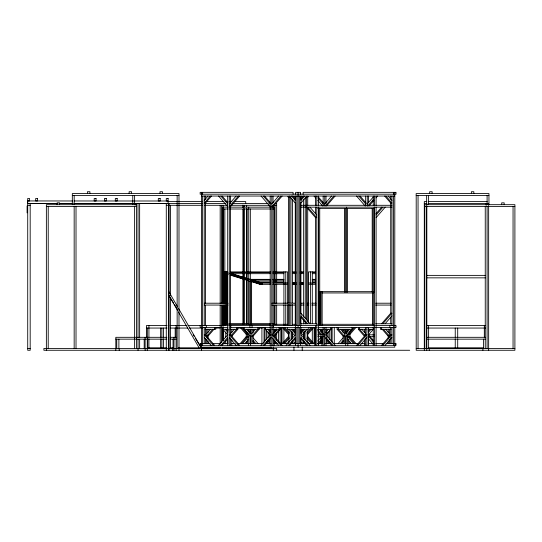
<?xml version="1.0" encoding="UTF-8"?>
<svg xmlns="http://www.w3.org/2000/svg" width="542" height="542" viewBox="0 0 542 542"><rect width="100%" height="100%" fill="white"/><g stroke="black" fill="none" stroke-linecap="round" stroke-linejoin="round"><path stroke-width="0.81" d="M168.975 350.267L168.975 295.065M177.593 310.519L168.745 295.221L168.752 291.515L177.627 306.901M223.961 273.134L224.252 271.881L227.775 271.881M261.007 284.313L261.298 283.06L229.991 273.371M262.226 283.06L261.935 284.313L262.314 283.073L230.113 273.127M204.239 200.411L208.013 196.048M210.282 196.048L204.239 203.026L205.472 203.026L211.516 196.048M229.3 203.955L236.143 196.048M238.412 196.048L229.3 206.57L230.533 206.57L239.645 196.048M271.799 203.955L278.642 196.048M280.905 196.048L271.799 206.57L273.032 206.57L282.138 196.048M300.776 199.165L303.479 196.048M300.932 200.411L304.712 196.048M300.932 203.026L306.975 196.048M206.705 333.655L210.486 329.292M212.749 329.292L206.705 336.27L207.938 336.27L213.982 329.292M324.766 203.955L331.609 196.048M325.302 205.946L333.872 196.048M326.535 205.946L335.105 196.048M218.589 345.335L227.701 334.814M230.533 333.655L234.313 329.292M220.858 345.335L227.701 337.429M222.091 345.335L227.877 338.648M231.088 335.64L236.583 329.292L236.583 327.443M231.773 336.27L237.816 329.292L237.816 327.443M240.248 343.486L246.292 336.501L248.758 336.501L242.714 343.486M241.481 343.486L247.525 336.501M253.039 330.559L254.123 329.312M251.786 333.655L255.56 329.292M244.977 343.486L248.758 339.123M367.259 203.955L373.573 196.658M259.062 327.443L259.062 329.292L253.019 336.27L251.786 336.27L257.829 329.292L257.829 327.443M367.794 205.946L373.689 199.144M369.027 205.946L373.851 200.384M375.992 197.905L377.605 196.048M261.088 345.335L270.194 334.814M375.911 213.839L381.703 207.152M273.032 333.655L276.806 329.292M376.094 215.052L382.937 207.152M263.351 345.335L270.194 337.429M264.584 345.335L270.905 338.039M273.581 335.64L279.076 329.292L279.076 327.443M376.094 217.674L385.199 207.152M274.266 336.27L280.309 329.292L280.309 327.443M282.429 343.486L288.473 336.501M283.662 343.486L289.157 337.138M284.896 343.486L289.293 338.404M287.158 343.486L289.32 340.993M286.149 345.335L295.261 334.814M288.419 345.335L295.261 337.429M289.652 345.335L295.437 338.648M300.776 332.409L303.479 329.292M300.932 333.655L304.712 329.292M301.481 335.64L306.975 329.292M306.901 332.517L311.298 327.443M307.036 333.791L312.531 327.443M307.721 334.421L313.764 327.443M325.688 331.162L327.307 329.292M317.802 340.999L321.02 337.287M325.302 333.032L328.54 329.292M317.897 343.513L321.054 339.861M325.864 335.003L330.81 329.292L330.81 327.443M318.601 344.116L321.237 341.081M345.315 333.032L348.553 329.292M346.013 333.655L349.786 329.292M338.188 343.486L343.133 337.774M353.479 327.443L347.436 334.421L349.902 334.421L355.945 327.443M346.013 336.27L352.056 329.292L352.056 327.443M340.451 343.486L343.147 340.369M348.669 334.421L354.712 327.443M341.684 343.486L343.303 341.616M368.181 331.162L369.8 329.292M356.548 345.335L365.654 334.814L366.893 334.814L357.781 345.335M368.336 332.409L371.04 329.292M368.357 335.003L373.303 329.292L373.303 327.443M360.051 345.335L366.893 337.429M381.609 323.743L390.721 313.222L391.954 313.222L382.848 323.743M385.111 323.743L391.954 315.844M381.609 345.335L390.721 334.814L391.954 334.814L382.848 345.335M385.111 345.335L391.954 337.429M72.323 195.432L178.995 195.432M488.952 195.432L416.161 195.432L416.161 193.582L488.952 193.582L488.952 204.686M201.4 196.048L394.793 196.048M287.626 196.793L290.126 196.793M293.933 196.793L295.6 196.793M300.6 196.793L302.267 196.793M306.067 196.793L308.567 196.793M72.553 200.974L27.717 200.94L27.717 198.474L29.566 198.474L29.566 200.94L27.717 200.94L27.717 350.267L30.183 350.267L30.183 203.453M74.24 200.967L168.128 201.007L168.128 203.487L74.24 203.433M167.478 201.604L201.976 201.604M206.177 201.604L223.846 201.604M225.98 201.604L228.053 201.604M229.733 201.604L231.868 201.604M234.781 201.604L245.722 201.604L245.722 203.453M426.818 201.604L424.305 201.604L424.305 350.267M428.498 201.604L487.19 201.604M72.465 203.453L59.017 203.453L72.547 203.44M73.753 203.453L202.234 203.453M204.754 203.453L225.337 203.453M232.911 203.453L268.243 203.453M275.424 203.453L276.657 203.453L276.657 282.362M424.305 203.453L426.818 203.453M428.498 203.453L487.82 203.453M136.476 204.686L46.368 204.686L46.368 350.267M27.717 205.303L30.183 205.303M166.279 205.303L168.745 205.303M168.975 205.303L202.234 205.303M204.754 205.303L227.471 205.303M230.838 205.303L269.984 205.303M276.657 205.303L273.29 205.303L273.283 206.997M300.539 205.303L391.954 205.303M46.368 206.536L136.476 206.536M424.799 206.536L514.9 206.536M228.175 207.152L222.627 207.152L222.627 303.493M229.822 207.152L271.129 207.152M272.565 207.152L274.211 207.152L274.211 279.028M300.539 207.152L391.954 207.152M317.734 208.385L374.19 208.385M222.627 209.002L228.175 209.002M229.822 209.002L271.129 209.002M272.565 209.002L274.211 209.002M230.289 271.881L270.505 271.881M273.019 271.881L287.612 271.881L287.612 303.445M292.646 271.881L296 271.881M300.193 271.881L303.547 271.881M315.634 271.881L308.581 271.881L308.581 322.632M292.646 272.362L296 272.362M300.193 272.362L303.547 272.362M230.377 272.43L270.526 272.43M273.032 272.43L283.906 272.43M312.287 272.43L315.627 272.43M227.017 273.507L226.089 273.507L226.089 303.134M292.646 273.615L296 273.615M300.193 273.615L303.547 273.615M230.858 273.669L270.431 273.669M272.958 273.669L283.906 273.669M312.287 273.669L315.654 273.669M426.601 275.377L485.503 275.377M426.601 277.85L485.503 277.85M250.228 279.347L270.438 279.347M272.965 279.347L283.906 279.347M312.287 279.347L315.654 279.347M251.996 279.896L270.472 279.896M272.992 279.896L283.906 279.896M312.287 279.896L315.64 279.896M255.756 281.129L270.661 281.129M273.141 281.129L283.906 281.129M312.287 281.129L315.593 281.129M260.546 282.524L270.56 282.524M273.06 282.524L283.906 282.524M292.646 282.49L296 282.49M300.193 282.49L303.547 282.49M312.287 282.524L315.62 282.524M285.756 282.971L287.612 282.971M292.646 282.971L296 282.971M300.193 282.971L303.547 282.971M308.581 282.971L310.43 282.971M270.621 283.073L260.37 283.06L260.085 284.313L230.309 275.099M273.114 283.073L285.756 283.06M310.43 283.06L315.607 283.073M292.646 283.744L296 283.744M300.193 283.744L303.547 283.744M292.646 284.218L296 284.218M300.193 284.218L303.547 284.218M270.383 284.313L260.085 284.313L260.465 283.073L229.869 273.622M272.917 284.313L287.612 284.265M292.646 284.265L296 284.265M300.193 284.265L303.547 284.265M308.581 284.265L315.668 284.313M319.733 291.664L374.447 291.664M322.063 292.958L373.33 292.958M204.239 303.215L228.094 303.215M271.799 303.215L295.654 303.215M300.539 303.215L303.886 303.215M307.239 303.215L308.913 303.215M311.826 303.215L316.013 303.215M375.64 303.215L391.114 303.215M204.239 305.065L228.094 305.065M271.799 305.065L295.654 305.065M300.539 305.065L303.886 305.065M307.239 305.065L308.913 305.065M311.826 305.065L316.013 305.065M375.64 305.065L391.114 305.065M222.627 323.743L223.243 323.743M226.536 323.743L228.175 323.743M229.822 323.743L248.731 323.743M251.197 323.743L271.129 323.743M272.565 323.743L274.211 323.743L274.211 305.18M300.532 323.743L316.792 323.743M375.694 323.743L391.954 323.743M224.042 324.299L228.284 324.299M229.849 324.299L270.661 324.299M272.992 324.299L287.612 324.299M292.646 324.299L296 324.299M322.063 324.299L373.33 324.299M317.734 324.36L320.349 324.36M167.031 325.593L146.408 325.593L146.408 337.11M170.1 325.593L187.031 325.593M188.636 325.593L228.277 325.593M229.666 325.593L271.122 325.593M272.497 325.593L316.792 325.593M317.734 325.593L374.488 325.593M375.694 325.593L396.026 325.593L396.026 327.443L375.471 327.443M426.771 325.593L485.557 325.593M227.836 327.443L200.167 327.443L200.167 325.593M230.14 327.443L271.02 327.443M272.633 327.443L316.088 327.443M317.924 327.443L374.488 327.443M146.408 328.059L167.031 328.059M170.29 328.059L177.715 328.059M178.481 328.059L187.871 328.059M189.483 328.059L202.261 328.059M215.73 328.059L220.038 328.059M237.742 328.059L241.204 328.059M258.907 328.059L262.369 328.059M426.771 328.059L485.557 328.059M205.1 329.292L215.784 329.292L215.784 327.443M222.891 327.443L222.891 329.292L228.148 329.292M230.14 329.292L237.816 329.292M244.137 327.443L244.137 329.292L259.062 329.292M265.384 327.443L265.384 329.292L271.02 329.292M272.633 329.292L281.393 329.292M295.803 329.292L287.409 329.292L287.409 327.443M300.383 329.292L308.777 329.292L308.777 327.443M317.869 329.292L323.56 329.292M325.173 329.292L330.81 329.292M337.131 327.443L337.131 329.292L352.056 329.292M358.377 327.443L358.377 329.292L366.053 329.292M368.045 329.292L373.303 329.292M391.087 329.292L380.403 329.292L380.403 327.443M293.933 330.037L295.6 330.037M300.6 330.037L302.267 330.037M317.91 334.814L324.394 334.814M368.011 334.814L374.488 334.814M317.91 336.663L324.394 336.663M368.011 336.663L374.488 336.663M166.902 337.314L115.825 337.314L115.825 350.267M170.235 337.314L176.109 337.314M426.771 337.314L485.375 337.314M115.825 339.163L166.902 339.163M170.235 339.163L176.109 339.163M426.771 339.163L485.375 339.163M295.173 342.246L293.96 342.246L293.96 343.852M301.02 342.246L302.226 342.246L302.226 343.852M210.235 343.486L200.167 343.486L200.167 345.335L396.026 345.335L396.026 343.486L385.958 343.486M212.383 343.486L220.438 343.486M222.904 343.486L228.04 343.486M231.353 343.486L235.316 343.486M237.267 343.486L263.337 343.486M265.533 343.486L271.122 343.486M273.873 343.486L278.039 343.486M280.776 343.486L288.412 343.486L288.473 341.799M290.553 343.486L305.641 343.486M315.417 343.486L307.775 343.486L307.721 341.799M317.47 343.486L322.321 343.486M325.071 343.486L330.661 343.486M332.856 343.486L358.926 343.486M360.877 343.486L364.841 343.486M368.154 343.486L374.129 343.486M375.755 343.486L383.811 343.486M147.329 347.801L166.746 347.801M170.12 347.801L173.494 347.801M178.243 347.801L199.361 347.801M200.967 347.801L220.472 347.801M222.166 347.801L271.149 347.801M428.62 347.801L483.484 347.801M27.717 348.418L30.183 348.418M416.202 348.418L514.9 348.418M409.705 350.267L43.902 350.267L43.902 348.418L276.657 348.418L276.657 350.267M226.102 271.881L227.87 272.43M225.174 271.881L227.586 272.626M228.277 273.114L224.252 271.881L223.866 273.121L227.972 274.374M244.273 278.845L248.29 280.085M225.689 273.385L228.094 274.13M231.305 275.119L248.161 280.336M250.573 281.081L260.207 284.062M388.18 196.048L391.954 200.411M385.911 196.048L391.954 203.026L390.721 203.026L384.678 196.048M360.051 196.048L366.365 203.345M358.811 196.048L365.654 203.955M356.548 196.048L365.118 205.946M318.079 196.658L323.344 202.735M317.897 197.871L323.161 203.955M314.048 196.048L315.661 197.905M317.802 200.384L322.625 205.946M309.949 207.152L316.792 215.052M307.687 207.152L316.792 217.674L315.559 217.674L306.454 207.152M292.714 196.048L295.417 199.165M291.481 196.048L295.261 200.411M289.218 196.048L295.261 203.026M385.708 329.292L389.488 333.655M383.445 329.292L389.488 336.27L388.255 336.27L382.212 329.292M264.584 196.048L270.905 203.345M263.351 196.048L270.194 203.955M261.088 196.048L270.194 206.57M368.492 334.814L373.851 340.999M368.33 336.054L373.689 342.239M361.88 329.292L365.654 333.655M368.309 338.648L373.052 344.116M365.105 335.64L359.61 329.292L359.61 327.443M358.377 329.292L364.42 336.27M355.945 343.486L349.902 336.501L347.436 336.501L353.479 343.486M348.669 336.501L354.712 343.486M342.07 329.312L343.147 330.559M340.633 329.292L344.407 333.655M347.436 339.123L351.209 343.486M222.091 196.048L227.877 202.735M337.131 329.292L343.174 336.27L344.407 336.27L338.364 329.292L338.364 327.443M220.858 196.048L227.701 203.955M218.589 196.048L227.701 206.57M325.999 334.814L335.105 345.335M319.38 329.292L323.161 333.655M325.999 337.429L332.842 345.335M325.288 338.039L331.609 345.335M317.666 329.929L322.063 335.003M318.079 331.833L320.83 335.003M300.932 313.222L310.044 323.743M300.932 315.844L307.775 323.743M300.749 317.056L306.542 323.743M307.721 336.501L313.764 343.486M307.036 337.138L312.531 343.486M306.901 338.404L311.298 343.486M306.874 340.993L309.035 343.486M300.932 334.814L310.044 345.335M300.932 337.429L307.775 345.335M292.714 329.292L295.417 332.409M300.749 338.648L306.542 345.335M291.481 329.292L295.261 333.655M289.218 329.292L294.712 335.64M284.896 327.443L289.293 332.517M283.662 327.443L289.157 333.791M282.429 327.443L288.473 334.421M268.886 329.292L270.505 331.162M282.138 345.335L273.032 334.814L271.799 334.814L280.905 345.335M267.653 329.292L270.892 333.032M265.384 329.292L270.329 335.003M271.799 337.429L278.642 345.335M247.64 329.292L250.878 333.032M246.4 329.292L250.18 333.655M253.06 337.774L258.006 343.486M242.714 327.443L248.758 334.421L246.292 334.421L240.248 327.443M244.137 329.292L250.18 336.27M253.039 340.369L255.743 343.486M241.481 327.443L247.525 334.421M252.89 341.616L254.51 343.486M226.387 329.292L228.006 331.162M239.645 345.335L230.533 334.814L229.3 334.814L238.412 345.335M225.154 329.292L227.857 332.409M222.891 329.292L227.836 335.003M229.3 337.429L236.143 345.335M214.578 345.335L205.472 334.814L204.239 334.814L213.345 345.335M204.239 337.429L211.082 345.335M168.752 295.221L173.636 303.127M174.524 304.563L176.299 307.443M193.169 334.76L194.056 336.196M195.391 338.35L201.604 348.418L178.44 308.296M178.426 311.982L199.47 348.418M226.251 273.839L226.258 303.276M226.258 304.956L226.265 324.299M513.05 206.536L513.05 348.418M504.168 204.686L504.168 202.837L501.702 202.837L501.702 204.686M488.647 203.453L488.647 205.303M488.647 206.136L488.647 350.267M487.102 195.432L487.102 204.686M487.102 206.536L487.102 348.418M486.174 203.453L486.174 205.303M485.253 206.536L485.253 348.418M484.324 325.593L484.324 337.11M483.525 339.163L483.525 348.418M482.908 348.418L482.908 350.267M473.837 193.582L473.837 191.732L471.371 191.732L471.371 193.582M457.705 328.059L457.705 337.11M457.705 338.75L457.705 347.801M455.239 328.059L455.239 337.11M455.239 338.75L455.239 347.801M432.137 193.582L432.137 191.732L429.671 191.732L429.671 193.582M429.237 348.418L429.237 350.267M428.62 325.593L428.62 337.11M428.62 338.75L428.62 348.621M428.498 195.432L428.498 204.686M426.771 203.453L426.771 205.303M426.771 205.919L426.771 350.267M426.649 195.432L426.649 204.686M426.649 206.536L426.649 348.418M424.799 348.418L424.799 204.686L514.9 204.686L514.9 350.267L416.202 350.267L416.202 195.432M418.051 195.432L418.051 348.418M395.389 343.486L395.389 345.335M394.793 192.349L394.793 347.185L201.4 347.185L201.4 192.349M393.56 192.349L393.56 194.199M393.56 196.048L393.56 345.335M391.954 196.048L391.954 325.593M391.954 327.443L391.954 343.486M390.721 196.048L390.721 199.436M390.721 202.823L390.721 313.737M390.721 317.124L390.721 323.899M390.721 327.443L390.721 335.044M390.721 337.571L390.721 343.486M389.854 325.593L389.854 327.443M389.488 329.292L389.488 336.806M389.488 339.312L389.488 343.486M388.255 329.292L388.255 332.632M388.255 334.963L388.255 338.472M388.255 340.979L388.255 343.486M381.636 327.443L381.636 329.292M376.094 196.048L376.094 205.303M376.094 207.152L376.094 345.335M374.488 196.048L374.488 205.303M374.488 207.152L374.488 345.335M374.19 207.152L374.19 292.192M373.33 291.664L373.33 325.593M373.255 196.048L373.255 205.303M373.255 326.799L373.255 345.335M373.126 208.385L373.126 292.192M372.401 293.317L372.401 324.766M372.198 208.385L372.198 292.192M368.492 196.048L368.492 202.796M368.492 327.443L368.492 345.335M368.323 329.13L368.323 330.823M368.323 336.731L368.323 343.486M367.259 196.048L367.259 205.913M366.893 327.443L366.893 345.335M365.654 196.048L365.654 205.913M365.654 327.443L365.654 335.573M365.654 338.012L365.654 345.559M364.42 329.292L364.42 332.544M364.42 334.963L364.42 336.616M364.42 339.868L364.42 345.559M349.902 333.465L349.902 337.639M349.902 341.812L349.902 343.486M348.669 334.299L348.669 336.806M348.669 339.312L348.669 343.486M347.808 343.486L347.808 345.335M347.497 208.385L347.497 292.192M347.436 329.292L347.436 331.799M347.436 334.299L347.436 343.486M346.426 207.152L346.426 292.192M346.013 329.292L346.013 343.486M345.83 329.292L345.83 332.632M345.83 335.972L345.83 343.486M345.674 343.486L345.674 345.335M345.362 208.385L345.362 292.192M344.434 208.385L344.434 292.192M344.407 329.292L344.407 343.486M343.174 329.292L343.174 332.632M343.174 335.972L343.174 343.486M334.279 327.443L334.279 343.486M332.138 327.443L332.138 342.639M331.216 327.443L331.216 340.952M329.726 330.139L329.726 339.421M329.726 341.955L329.726 343.642M328.12 331.826L328.12 337.734M328.12 340.268L328.12 343.642M326.887 332.673L326.887 336.047M326.887 339.421L326.887 343.642M325.999 196.048L325.999 203.643M325.999 327.443L325.999 345.335M324.766 196.048L324.766 205.913M324.394 327.443L324.394 345.335M323.161 196.048L323.161 205.913M323.161 327.443L323.161 345.559M322.151 291.664L322.151 325.593M322.077 329.292L322.077 331.799M322.077 335.972L322.077 343.486M321.928 329.292L321.928 333.357M321.928 336.616L321.928 345.559M321.027 291.664L321.027 325.593M320.844 329.292L320.844 331.799M320.844 335.972L320.844 343.486M320.105 291.664L320.105 325.593M319.733 208.385L319.733 325.593M318.662 207.152L318.662 325.593M318.398 196.048L318.398 205.303M318.398 207.152L318.398 345.335M316.792 196.048L316.792 205.303M316.792 207.152L316.792 345.335M315.559 196.048L315.559 205.303M315.559 207.152L315.559 213.894M315.559 217.267L315.559 323.425M315.559 325.112L315.559 345.335M314.8 327.443L314.8 345.335M314.143 327.443L314.143 343.486M312.294 329.13L312.294 342.639M312.287 271.881L312.287 323.459M310.43 271.881L310.43 323.472M307.714 196.793L307.714 206.048M307.714 208.575L307.714 321.386M307.721 333.398L307.721 337.598M307.185 329.13L307.185 342.639M306.481 196.793L306.481 319.699M305.248 197.634L305.248 318.018M305.248 321.386L305.248 323.913M305.051 330.823L305.051 340.105M304.123 331.663L304.123 339.265M304.123 341.792L304.123 343.486M303.649 199.314L303.649 317.172M303.649 319.699L303.649 323.913M303.649 332.558L303.649 338.438M303.649 340.959L303.649 343.486M303.113 194.199L303.113 192.349L396.026 192.349L396.026 194.199L200.167 194.199L200.167 192.349L293.08 192.349L293.08 194.199M302.226 347.063L302.226 350.267M300.932 196.048L300.932 325.593M300.932 327.443L300.932 343.486M300.566 194.199L300.566 192.349L295.627 192.349L295.627 194.199M300.566 196.793L300.566 199.314M300.566 202.681L300.566 313.804M300.566 317.172L300.566 323.913M300.566 325.593L300.566 327.443M300.566 328.994L300.566 332.869M300.566 338.831L300.634 345.335M299.333 196.048L299.333 325.593M299.333 327.443L299.333 343.486M298.093 192.349L298.093 347.185M296.86 196.048L296.86 325.593M296.86 327.443L296.86 343.486M295.627 196.793L295.627 199.314M295.627 202.681L295.627 302.863M295.627 304.55L295.627 327.443M295.627 328.994L295.627 332.869M295.627 338.438L295.627 345.335M295.553 343.486L295.553 345.335M295.261 196.048L295.261 325.593M295.261 327.443L295.261 343.486M293.96 347.063L293.96 350.267M292.545 199.314L292.545 302.863M292.545 304.55L292.545 325.593M292.538 332.558L292.538 338.438M292.538 340.959L292.538 343.486M292.063 331.663L292.063 339.265M292.063 341.792L292.063 343.486M291.142 330.823L291.142 340.105M290.946 197.634L290.946 302.863M290.946 304.55L290.946 325.593M289.706 196.793L289.706 302.863M289.706 304.55L289.706 325.593M289.001 329.13L289.001 342.639M288.473 196.793L288.473 302.863M288.473 304.55L288.473 325.593M288.473 333.398L288.473 337.598M287.612 304.821L287.612 325.593M285.756 271.881L285.756 303.445M285.756 304.821L285.756 325.593M283.906 271.881L283.906 303.371M283.906 304.821L283.906 325.593M283.9 329.13L283.9 342.639M282.05 327.443L282.05 343.486M281.393 327.443L281.393 345.335M280.16 327.443L280.16 343.642M278.554 330.986L278.554 341.955M276.657 284.055L276.657 303.534M276.657 305.227L276.657 324.705M276.657 328.94L276.657 330.634M276.657 333.174L276.657 339.949M276.657 342.49L276.657 344.184M275.35 329.292L275.35 331.799M275.35 334.299L275.35 337.639M275.35 340.979L275.35 343.486M275.051 205.303L275.051 282.362M275.051 284.055L275.051 303.534M275.051 305.227L275.051 324.705M274.266 329.292L274.266 333.357M274.266 339.868L274.266 345.559M274.211 280.715L274.211 282.402M274.211 284.089L274.211 303.493M274.117 329.292L274.117 331.799M274.117 340.146L274.117 343.486M273.818 205.303L273.818 206.997M273.297 325.593L273.297 327.443M273.283 346.975L273.283 350.267M273.032 196.048L273.032 202.796M273.032 205.33L273.032 303.161M273.032 304.848L273.032 336.054M273.032 338.242L273.032 345.559M271.799 196.048L271.799 345.335M271.149 346.975L271.149 348.621M270.194 196.048L270.194 345.335M270.221 346.975L270.221 348.621M269.306 332.673L269.306 336.047M269.306 339.421L269.306 343.642M268.066 331.826L268.066 337.734M268.066 340.268L268.066 343.642M266.468 330.139L266.468 339.421M266.468 341.955L266.468 343.642M264.977 327.443L264.977 340.952M264.049 327.443L264.049 342.639M261.915 327.443L261.915 343.486M253.019 329.292L253.019 332.632M253.019 335.972L253.019 343.486M252.05 325.593L252.05 327.443M251.786 329.292L251.786 343.486M251.61 325.593L251.61 281.115L249.76 281.115L249.76 325.593M250.689 281.115L250.689 325.593M250.519 343.486L250.519 345.335M250.329 209.002L250.329 279.028M250.357 329.292L250.357 332.632M250.357 335.972L250.357 343.486M250.18 329.292L250.18 343.486M249.916 325.593L249.916 327.443M248.731 207.152L248.731 279.028M248.758 329.292L248.758 331.799M248.758 334.299L248.758 343.486M248.466 280.715L248.466 324.299M248.378 343.486L248.378 345.335M247.525 334.299L247.525 336.806M247.525 339.312L247.525 343.486M247.125 209.002L247.125 323.743M246.644 205.303L246.644 206.997M246.644 208.69L246.644 278.127M246.644 279.821L246.644 323.859M246.508 209.002L246.508 278.182M246.508 279.875L246.508 323.743M246.292 333.465L246.292 337.639M246.292 341.812L246.292 343.486M244.51 205.303L244.51 206.997M244.51 208.69L244.51 323.859M243.582 205.303L243.582 206.997M243.582 208.69L243.582 323.859M242.884 205.14L242.884 207.667M242.884 209.354L242.884 323.974M231.773 329.292L231.773 332.544M231.773 334.963L231.773 336.616M231.773 339.868L231.773 345.559M230.804 325.593L230.804 327.443M230.533 196.048L230.533 203.643M230.533 206.17L230.533 335.213M230.533 337.741L230.533 345.559M229.3 196.048L229.3 345.335M227.87 329.13L227.87 330.823M227.87 339.265L227.87 343.486M227.701 196.048L227.701 345.335M227.017 274.354L227.017 303.134M227.017 304.828L227.017 324.299M226.089 304.828L226.089 324.299M225.763 332.171L225.763 337.11M225.763 340.396L225.763 343.689M225.167 273.507L225.167 303.134M225.167 304.828L225.167 324.299M224.971 273.446L224.971 303.459M224.971 305.126L224.971 325.593M224.849 209.002L224.849 272.28M224.042 273.161L224.042 303.337M224.042 305.017L224.042 325.593M223.629 329.705L223.629 340.396M223.243 207.152L223.243 303.493M223.243 305.18L223.243 325.593M223.019 205.303L223.019 303.534M223.019 305.227L223.019 340.796M222.701 328.886L222.701 340.396M222.627 305.18L222.627 325.593M221.414 205.303L221.414 303.534M221.414 305.227L221.414 342.49M220.181 205.303L220.181 303.534M220.181 305.227L220.181 344.184M214.551 327.443L214.551 329.292M207.938 329.292L207.938 332.632M207.938 334.963L207.938 338.472M207.938 340.979L207.938 343.486M206.705 329.292L206.705 336.806M206.705 339.312L206.705 343.486M206.333 325.593L206.333 327.443M205.472 196.048L205.472 199.436M205.472 202.823L205.472 303.581M205.472 305.275L205.472 325.593M205.472 327.443L205.472 335.044M205.472 338.418L205.472 343.486M204.239 196.048L204.239 325.593M204.239 327.443L204.239 343.486M202.633 192.349L202.633 194.199M202.633 196.048L202.633 345.335M201.556 348.418L201.549 350.267M200.804 343.486L200.804 345.335M178.995 350.267L178.995 193.582L72.323 193.582L72.323 204.686M177.146 195.432L177.146 348.418M176.109 325.593L176.109 350.267M175.181 328.059L175.181 337.11M173.975 337.314L173.975 350.267M173.047 339.163L173.047 348.418M172.735 348.418L172.735 350.267M170.574 205.303L170.574 295.912M170.574 297.605L170.574 348.418M168.975 203.453L168.975 293.371M168.745 203.453L168.745 350.267M166.279 203.453L166.279 350.267M163.481 328.059L163.481 337.11M163.481 338.75L163.481 347.801M162.465 193.582L162.465 191.732L159.998 191.732L159.998 193.582M161.875 328.059L161.875 337.11M161.875 338.75L161.875 347.801M160.642 328.059L160.642 337.11M160.642 338.75L160.642 347.801M148.935 325.593L148.935 337.11M148.935 338.75L148.935 348.621M147.736 339.163L147.736 348.418M147.329 328.059L147.329 337.11M147.261 337.314L147.261 350.267M145.127 337.314L145.127 350.267M144.199 339.163L144.199 348.418M139.64 203.453L139.64 337.463M139.64 339.15L139.64 348.418M138.034 203.453L138.034 337.612M138.034 339.15L138.034 350.267M136.435 203.453L136.435 348.581M135.202 203.453L135.202 205.14M134.619 195.432L134.619 204.686M134.619 206.536L134.619 348.418M132.77 195.432L132.77 204.686M131.604 193.582L131.604 191.732L129.131 191.732L129.131 193.582M119.193 348.418L119.193 350.267M118.888 339.163L118.888 348.418M116.747 339.163L116.747 348.418M89.904 193.582L89.904 191.732L87.431 191.732L87.431 193.582M76.022 206.536L76.022 348.418M74.173 195.432L74.173 204.686M74.166 206.536L74.166 348.418M59.573 204.686L59.573 202.837L57.106 202.837L57.106 204.686M48.224 206.536L48.224 348.418M27.513 201.604L27.513 203.453M27.1 205.919L27.1 212.898M37.533 198.48L35.684 198.48L35.684 200.947L37.533 200.947L37.533 198.48M96.042 198.521L94.193 198.521L94.193 200.987L96.042 200.987L96.042 198.521M106.259 198.514L104.41 198.514L104.41 200.98L106.259 200.98L106.259 198.514M117.167 198.514L115.317 198.514L115.317 200.987L117.167 200.987L117.167 198.514M160.161 198.528L158.311 198.528L158.311 201.001L160.161 201.001L160.161 198.528M168.128 198.535L166.279 198.535L166.279 201.001L168.128 201.001L168.128 198.535M57.33 203.453L27.717 203.453L57.323 203.433"/></g></svg>
